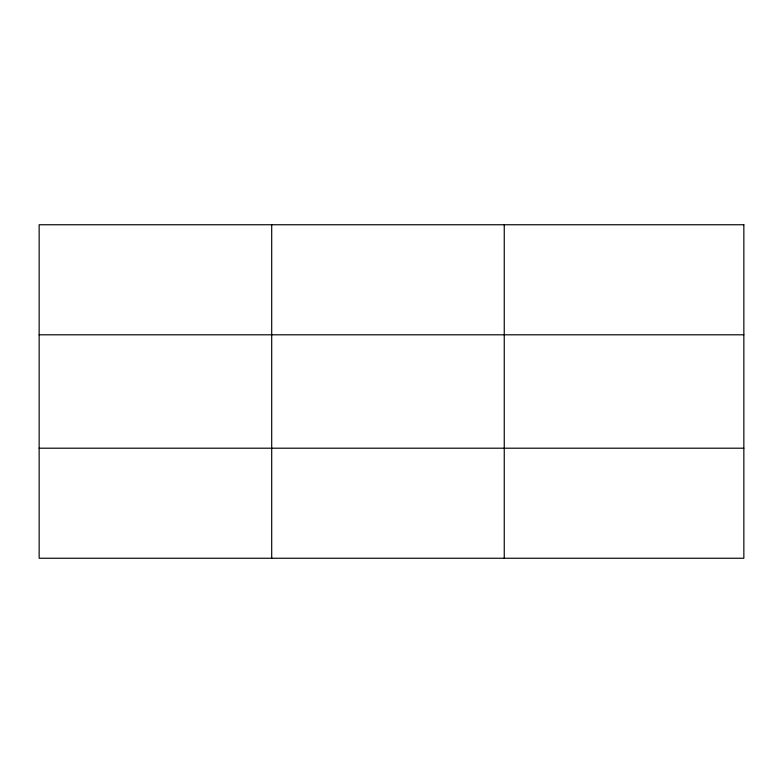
<?xml version="1.0" encoding="UTF-8"?>
<svg xmlns="http://www.w3.org/2000/svg" width="783" height="783" viewBox="0 0 783 783"><rect width="100%" height="100%" fill="white"/><g stroke="black" fill="none" stroke-linecap="round" stroke-linejoin="round"><path stroke-width="1.17" d="M271.701 558.25L271.701 224.75M504.252 558.25L504.252 224.75M39.15 334.801L743.85 334.801M39.15 448.199L743.85 448.199M743.85 224.75L39.15 224.75L39.15 558.25L743.85 558.25L743.85 224.75"/></g></svg>
